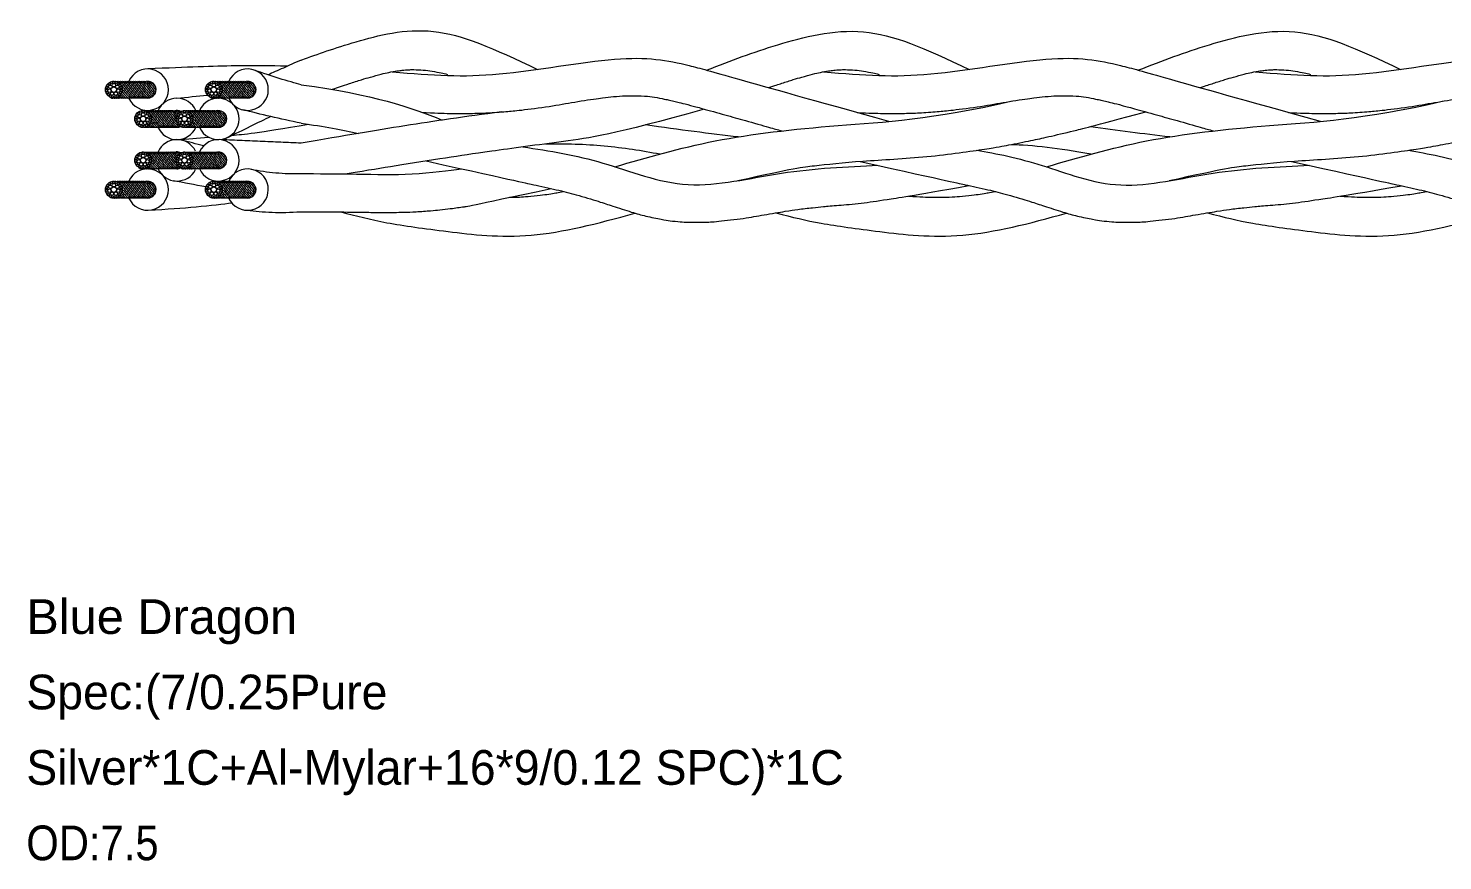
# Model space of a CAD drawing. Header units: feet. Extents: x 353 to 697, y -24 to 522.
# Drawn here: x 434.1 to 602.8, y 302.9 to 402.3 of the extents above; entities that cross this region are included whole.
import ezdxf

# ---------------------------------------------------------------- set-up
doc = ezdxf.new("R2010")
doc.units = ezdxf.units.FT
doc.header["$LTSCALE"] = 1.7
doc.layers.add('63', color=7, linetype='Continuous', lineweight=13)

msp = doc.modelspace()

# ---------------------------------------------------------------- linework, layer by layer
at = {"layer": '63'}
for centre, radius in [((444.261, 394.932), 1.001), ((443.393, 394.86), 0.13), ((443.417, 395.145), 0.13), ((443.532, 395.408), 0.13), ((443.742, 394.813), 0.208), ((443.727, 395.619), 0.13), ((443.845, 395.264), 0.208), ((443.979, 395.755), 0.13), ((444.261, 394.932), 0.325), ((444.261, 395.465), 0.208), ((444.261, 395.803), 0.13), ((444.544, 395.755), 0.13), ((444.678, 395.264), 0.208), ((444.781, 394.813), 0.208), ((444.796, 395.619), 0.13), ((444.991, 395.408), 0.13), ((445.106, 395.145), 0.13), ((445.13, 394.86), 0.13), ((456.188, 394.932), 1.001), ((455.32, 394.86), 0.13), ((455.343, 395.145), 0.13), ((455.459, 395.408), 0.13), ((455.668, 394.813), 0.208), ((455.653, 395.619), 0.13), ((455.771, 395.264), 0.208), ((455.905, 395.755), 0.13), ((456.188, 394.932), 0.325), ((456.188, 395.465), 0.208), ((456.188, 395.803), 0.13), ((456.471, 395.755), 0.13), ((456.605, 395.264), 0.208), ((456.707, 394.813), 0.208), ((456.723, 395.619), 0.13), ((456.917, 395.408), 0.13), ((457.032, 395.145), 0.13), ((457.056, 394.86), 0.13), ((443.464, 394.582), 0.13), ((443.621, 394.342), 0.13), ((443.847, 394.166), 0.13), ((444.03, 394.451), 0.208), ((444.118, 394.073), 0.13), ((444.405, 394.073), 0.13), ((444.493, 394.451), 0.208), ((444.676, 394.166), 0.13), ((444.902, 394.342), 0.13), ((445.059, 394.582), 0.13), ((455.39, 394.582), 0.13), ((455.547, 394.342), 0.13), ((455.773, 394.166), 0.13), ((455.957, 394.451), 0.208), ((456.044, 394.073), 0.13), ((456.331, 394.073), 0.13), ((456.419, 394.451), 0.208), ((456.602, 394.166), 0.13), ((456.829, 394.342), 0.13), ((456.985, 394.582), 0.13), ((447.755, 391.439), 1.001), ((446.91, 391.652), 0.13), ((447.025, 391.915), 0.13), ((447.22, 392.126), 0.13), ((447.338, 391.771), 0.208), ((447.472, 392.262), 0.13), ((447.755, 391.439), 0.325), ((447.755, 391.972), 0.208), ((447.755, 392.31), 0.13), ((448.037, 392.262), 0.13), ((448.171, 391.771), 0.208), ((448.29, 392.126), 0.13), ((448.484, 391.915), 0.13), ((448.599, 391.652), 0.13), ((452.695, 391.439), 1.001), ((451.85, 391.652), 0.13), ((451.966, 391.915), 0.13), ((452.16, 392.126), 0.13), ((452.278, 391.771), 0.208), ((452.412, 392.262), 0.13), ((452.695, 391.439), 0.325), ((452.695, 391.972), 0.208), ((452.695, 392.31), 0.13), ((452.978, 392.262), 0.13), ((453.111, 391.771), 0.208), ((453.23, 392.126), 0.13), ((453.424, 391.915), 0.13), ((453.539, 391.652), 0.13), ((446.887, 391.367), 0.13), ((446.957, 391.089), 0.13), ((447.114, 390.849), 0.13), ((447.235, 391.32), 0.208), ((447.34, 390.672), 0.13), ((447.523, 390.958), 0.208), ((447.611, 390.579), 0.13), ((447.898, 390.579), 0.13), ((447.986, 390.958), 0.208), ((448.169, 390.672), 0.13), ((448.274, 391.32), 0.208), ((448.395, 390.849), 0.13), ((448.552, 391.089), 0.13), ((448.623, 391.367), 0.13), ((451.827, 391.367), 0.13), ((451.897, 391.089), 0.13), ((452.054, 390.849), 0.13), ((452.175, 391.32), 0.208), ((452.28, 390.672), 0.13), ((452.463, 390.958), 0.208), ((452.551, 390.579), 0.13), ((452.838, 390.579), 0.13), ((452.926, 390.958), 0.208), ((453.109, 390.672), 0.13), ((453.214, 391.32), 0.208), ((453.336, 390.849), 0.13), ((453.492, 391.089), 0.13), ((453.563, 391.367), 0.13), ((447.755, 386.498), 1.001), ((446.887, 386.427), 0.13), ((446.91, 386.712), 0.13), ((447.025, 386.975), 0.13), ((447.235, 386.38), 0.208), ((447.22, 387.186), 0.13), ((447.338, 386.831), 0.208), ((447.472, 387.322), 0.13), ((447.755, 386.498), 0.325), ((447.755, 387.031), 0.208), ((447.755, 387.369), 0.13), ((448.037, 387.322), 0.13), ((448.171, 386.831), 0.208), ((448.274, 386.38), 0.208), ((448.29, 387.186), 0.13), ((448.484, 386.975), 0.13), ((448.599, 386.712), 0.13), ((448.623, 386.427), 0.13), ((452.695, 386.498), 1.001), ((451.827, 386.427), 0.13), ((451.85, 386.712), 0.13), ((451.966, 386.975), 0.13), ((452.175, 386.38), 0.208), ((452.16, 387.186), 0.13), ((452.278, 386.831), 0.208), ((452.412, 387.322), 0.13), ((452.695, 386.498), 0.325), ((452.695, 387.031), 0.208), ((452.695, 387.369), 0.13), ((452.978, 387.322), 0.13), ((453.111, 386.831), 0.208), ((453.214, 386.38), 0.208), ((453.23, 387.186), 0.13), ((453.424, 386.975), 0.13), ((453.539, 386.712), 0.13), ((453.563, 386.427), 0.13), ((446.957, 386.149), 0.13), ((447.114, 385.909), 0.13), ((447.34, 385.732), 0.13), ((447.523, 386.018), 0.208), ((447.611, 385.639), 0.13), ((447.898, 385.639), 0.13), ((447.986, 386.018), 0.208), ((448.169, 385.732), 0.13), ((448.395, 385.909), 0.13), ((448.552, 386.149), 0.13), ((451.897, 386.149), 0.13), ((452.054, 385.909), 0.13), ((452.28, 385.732), 0.13), ((452.463, 386.018), 0.208), ((452.551, 385.639), 0.13), ((452.838, 385.639), 0.13), ((452.926, 386.018), 0.208), ((453.109, 385.732), 0.13), ((453.336, 385.909), 0.13), ((453.492, 386.149), 0.13), ((444.261, 383.005), 1.001), ((443.417, 383.219), 0.13), ((443.532, 383.482), 0.13), ((443.742, 382.887), 0.208), ((443.727, 383.693), 0.13), ((443.845, 383.338), 0.208), ((443.979, 383.829), 0.13), ((444.261, 383.005), 0.325), ((444.261, 383.538), 0.208), ((444.261, 383.876), 0.13), ((444.544, 383.829), 0.13), ((444.678, 383.338), 0.208), ((444.781, 382.887), 0.208), ((444.796, 383.693), 0.13), ((444.991, 383.482), 0.13), ((445.106, 383.219), 0.13), ((456.188, 383.005), 1.001), ((455.343, 383.219), 0.13), ((455.459, 383.482), 0.13), ((455.668, 382.887), 0.208), ((455.653, 383.693), 0.13), ((455.771, 383.338), 0.208), ((455.905, 383.829), 0.13), ((456.188, 383.005), 0.325), ((456.188, 383.538), 0.208), ((456.188, 383.876), 0.13), ((456.471, 383.829), 0.13), ((456.605, 383.338), 0.208), ((456.707, 382.887), 0.208), ((456.723, 383.693), 0.13), ((456.917, 383.482), 0.13), ((457.032, 383.219), 0.13), ((443.393, 382.933), 0.13), ((443.464, 382.655), 0.13), ((443.621, 382.415), 0.13), ((443.847, 382.239), 0.13), ((444.03, 382.525), 0.208), ((444.118, 382.146), 0.13), ((444.405, 382.146), 0.13), ((444.493, 382.525), 0.208), ((444.676, 382.239), 0.13), ((444.902, 382.415), 0.13), ((445.059, 382.655), 0.13), ((445.13, 382.933), 0.13), ((455.32, 382.933), 0.13), ((455.39, 382.655), 0.13), ((455.547, 382.415), 0.13), ((455.773, 382.239), 0.13), ((455.957, 382.525), 0.208), ((456.044, 382.146), 0.13), ((456.331, 382.146), 0.13), ((456.419, 382.525), 0.208), ((456.602, 382.239), 0.13), ((456.829, 382.415), 0.13), ((456.985, 382.655), 0.13), ((457.056, 382.933), 0.13)]:
    msp.add_circle(centre, radius, dxfattribs=at)
for centre, radius, start, end in [((448.298, 394.932), 2.47, 203.25631, 156.09655), ((460.224, 394.932), 2.47, 203.36548, 156.09655), ((448.298, 394.932), 1.001, 268.72032, 95.49533), ((460.224, 394.932), 1.001, 268.72032, 95.49533), ((451.791, 391.439), 2.47, 23.71607, 156.09655), ((456.731, 391.439), 2.47, 203.36548, 156.09655), ((451.791, 391.439), 1.001, 63.1588, 95.49533), ((456.731, 391.439), 1.001, 268.72032, 95.49533), ((451.791, 391.439), 2.47, 203.25631, 336.09524), ((451.791, 391.439), 1.001, 268.72032, 296.8412), ((451.791, 386.498), 2.47, 26.14096, 156.09655), ((456.731, 386.498), 2.47, 203.25631, 156.09655), ((451.791, 386.498), 1.001, 63.1588, 95.49533), ((456.731, 386.498), 1.001, 268.72032, 95.49533), ((448.298, 383.005), 2.47, 203.25631, 156.09655), ((451.791, 386.498), 2.47, 203.25631, 333.85904), ((451.791, 386.498), 1.001, 268.72032, 296.8412), ((460.224, 383.005), 2.47, 203.25631, 156.09655), ((448.298, 383.005), 1.001, 268.72032, 95.49533), ((460.224, 383.005), 1.001, 268.72032, 95.49533)]:
    msp.add_arc(centre, radius, start, end, dxfattribs=at)
for points, degree in [([(466.612, 398.453), (468.648, 399.212), (472.554, 400.559), (482.183, 403.1), (489.438, 399.909), (494.829, 397.336)], 3), ([(514.971, 397.25), (518.022, 398.46), (522.936, 400.269), (533.667, 403.1), (540.921, 399.909), (546.313, 397.336)], 3), ([(566.455, 397.25), (569.506, 398.46), (574.42, 400.269), (585.15, 403.1), (592.405, 399.909), (597.796, 397.336)], 3), ([(466.612, 398.453), (465.801, 398.093), (464.485, 397.509), (463.168, 396.928), (462.662, 396.705)], 3), ([(477.455, 397.065), (482.414, 396.64), (489.262, 396.159), (505.497, 399.304), (512.729, 398.028), (518.238, 396.316), (536.693, 391.166)], 3), ([(528.939, 397.065), (533.898, 396.64), (540.745, 396.159), (556.981, 399.304), (564.213, 398.028), (569.722, 396.316), (588.177, 391.166)], 3), ([(580.423, 397.065), (585.381, 396.64), (592.229, 396.159), (608.464, 399.304), (615.697, 398.028), (621.205, 396.316), (639.661, 391.166)], 3), ([(464.979, 397.728), (464.334, 397.745), (458.777, 397.855), (453.215, 397.614), (448.298, 397.402)], 3), ([(466.612, 395.516), (465.92, 395.702), (463.995, 396.249), (462.095, 396.876), (460.884, 397.312)], 3), ([(470.3, 394.957), (470.322, 394.965), (470.344, 394.973), (471.298, 395.307), (472.232, 395.618), (473.963, 396.164), (474.766, 396.406), (476.283, 396.817), (477.006, 396.987), (478.161, 397.191), (478.61, 397.25), (479.479, 397.316), (479.918, 397.326), (481.257, 397.286), (482.18, 397.169), (483.453, 396.902), (483.768, 396.828), (484.087, 396.745)], 3), ([(522.407, 395.174), (523.153, 395.43), (523.902, 395.677), (525.447, 396.164), (526.25, 396.406), (527.766, 396.817), (528.49, 396.987), (529.644, 397.191), (530.094, 397.25), (530.963, 397.316), (531.402, 397.326), (532.74, 397.286), (533.663, 397.169), (534.937, 396.902), (535.252, 396.828), (535.57, 396.745)], 3), ([(573.89, 395.174), (574.637, 395.43), (575.385, 395.677), (576.931, 396.164), (577.734, 396.406), (579.25, 396.817), (579.973, 396.987), (581.128, 397.191), (581.577, 397.25), (582.447, 397.316), (582.885, 397.326), (584.224, 397.286), (585.147, 397.169), (586.421, 396.902), (586.735, 396.828), (587.054, 396.745)], 3), ([(444.105, 395.914), (444.145, 395.925), (444.195, 395.933), (444.243, 395.933), (444.253, 395.933)], 3), ([(444.365, 395.914), (444.405, 395.925), (444.783, 395.988), (445.346, 395.204), (445.883, 394.555), (446.474, 393.886), (446.764, 393.935), (446.815, 393.954)], 3), ([(444.625, 395.914), (444.665, 395.925), (445.043, 395.988), (445.606, 395.204), (446.143, 394.555), (446.734, 393.886), (447.024, 393.935), (447.075, 393.954)], 3), ([(444.885, 395.914), (444.925, 395.925), (445.303, 395.988), (445.866, 395.204), (446.403, 394.555), (446.994, 393.886), (447.284, 393.935), (447.335, 393.954)], 3), ([(445.145, 395.914), (445.185, 395.925), (445.563, 395.988), (446.126, 395.204), (446.663, 394.555), (447.254, 393.886), (447.544, 393.935), (447.595, 393.954)], 3), ([(445.26, 395.001), (445.401, 394.824), (445.713, 394.453), (446.214, 393.886), (446.504, 393.935), (446.555, 393.954)], 3), ([(445.405, 395.914), (445.445, 395.925), (445.823, 395.988), (446.386, 395.204), (446.923, 394.555), (447.514, 393.886), (447.804, 393.935), (447.855, 393.954)], 3), ([(445.665, 395.914), (445.705, 395.925), (446.083, 395.988), (446.646, 395.204), (447.183, 394.555), (447.774, 393.886), (448.064, 393.935), (448.115, 393.954)], 3), ([(445.925, 395.914), (445.965, 395.925), (446.343, 395.988), (446.906, 395.204), (447.443, 394.555), (448.034, 393.886), (448.324, 393.935), (448.375, 393.954)], 3), ([(446.185, 395.914), (446.225, 395.925), (446.603, 395.988), (447.166, 395.204), (447.69, 394.57), (448.202, 393.991), (448.425, 393.939)], 3), ([(446.445, 395.914), (446.485, 395.925), (446.863, 395.988), (447.426, 395.204), (447.929, 394.596), (448.396, 394.065), (448.588, 393.974)], 3), ([(446.705, 395.914), (446.745, 395.925), (447.123, 395.988), (447.686, 395.204), (448.166, 394.624), (448.588, 394.143), (448.743, 394.035)], 3), ([(446.965, 395.914), (447.005, 395.925), (447.383, 395.988), (447.946, 395.204), (448.401, 394.654), (448.774, 394.227), (448.89, 394.125)], 3), ([(447.225, 395.914), (447.265, 395.925), (447.643, 395.988), (448.206, 395.204), (448.632, 394.689), (448.955, 394.318), (449.026, 394.245)], 3), ([(447.485, 395.914), (447.525, 395.925), (447.903, 395.988), (448.466, 395.204), (448.859, 394.729), (449.123, 394.423), (449.145, 394.399)], 3), ([(447.745, 395.914), (447.785, 395.925), (448.163, 395.988), (448.688, 395.257), (449.048, 394.815), (449.239, 394.591)], 3), ([(448.005, 395.914), (448.045, 395.925), (448.423, 395.988), (448.865, 395.372), (449.184, 394.97), (449.294, 394.836)], 3), ([(448.265, 395.914), (448.296, 395.922), (448.326, 395.928), (448.357, 395.931)], 3), ([(448.596, 395.887), (448.834, 395.779), (449.055, 395.474), (449.247, 395.222), (449.26, 395.205)], 3), ([(456.032, 395.914), (456.071, 395.925), (456.121, 395.933), (456.169, 395.933), (456.179, 395.933)], 3), ([(456.292, 395.914), (456.331, 395.925), (456.709, 395.988), (457.272, 395.204), (457.809, 394.555), (458.4, 393.886), (458.691, 393.935), (458.741, 393.954)], 3), ([(456.552, 395.914), (456.591, 395.925), (456.969, 395.988), (457.532, 395.204), (458.069, 394.555), (458.66, 393.886), (458.951, 393.935), (459.001, 393.954)], 3), ([(456.812, 395.914), (456.851, 395.925), (457.229, 395.988), (457.792, 395.204), (458.329, 394.555), (458.92, 393.886), (459.211, 393.935), (459.261, 393.954)], 3), ([(457.072, 395.914), (457.111, 395.925), (457.489, 395.988), (458.052, 395.204), (458.589, 394.555), (459.18, 393.886), (459.471, 393.935), (459.521, 393.954)], 3), ([(457.186, 395.001), (457.327, 394.824), (457.64, 394.453), (458.14, 393.886), (458.431, 393.935), (458.481, 393.954)], 3), ([(457.332, 395.914), (457.371, 395.925), (457.749, 395.988), (458.312, 395.204), (458.849, 394.555), (459.44, 393.886), (459.731, 393.935), (459.781, 393.954)], 3), ([(457.592, 395.914), (457.631, 395.925), (458.009, 395.988), (458.572, 395.204), (459.109, 394.555), (459.7, 393.886), (459.991, 393.935), (460.041, 393.954)], 3), ([(457.852, 395.914), (457.891, 395.925), (458.269, 395.988), (458.832, 395.204), (459.369, 394.555), (459.96, 393.886), (460.251, 393.935), (460.301, 393.954)], 3), ([(458.112, 395.914), (458.151, 395.925), (458.529, 395.988), (459.092, 395.204), (459.616, 394.57), (460.128, 393.991), (460.352, 393.939)], 3), ([(458.372, 395.914), (458.411, 395.925), (458.789, 395.988), (459.352, 395.204), (459.855, 394.596), (460.323, 394.065), (460.514, 393.974)], 3), ([(458.632, 395.914), (458.671, 395.925), (459.049, 395.988), (459.612, 395.204), (460.092, 394.624), (460.514, 394.143), (460.67, 394.035)], 3), ([(458.892, 395.914), (458.931, 395.925), (459.309, 395.988), (459.872, 395.204), (460.327, 394.654), (460.701, 394.227), (460.816, 394.125)], 3), ([(459.152, 395.914), (459.191, 395.925), (459.569, 395.988), (460.132, 395.204), (460.559, 394.689), (460.881, 394.318), (460.952, 394.245)], 3), ([(459.412, 395.914), (459.451, 395.925), (459.829, 395.988), (460.392, 395.204), (460.785, 394.729), (461.05, 394.423), (461.071, 394.399)], 3), ([(459.672, 395.914), (459.711, 395.925), (460.089, 395.988), (460.614, 395.257), (460.974, 394.815), (461.165, 394.591)], 3), ([(459.932, 395.914), (459.971, 395.925), (460.349, 395.988), (460.792, 395.372), (461.11, 394.97), (461.22, 394.836)], 3), ([(460.192, 395.914), (460.222, 395.922), (460.253, 395.928), (460.283, 395.931)], 3), ([(460.522, 395.887), (460.76, 395.779), (460.981, 395.474), (461.174, 395.222), (461.187, 395.205)], 3), ([(466.612, 395.516), (475.371, 394.337), (479.574, 392.824), (483.446, 391.307)], 3), ([(443.768, 394.061), (443.865, 393.987), (444.017, 393.91), (444.164, 393.935), (444.215, 393.954)], 3), ([(444.307, 393.932), (444.312, 393.931), (444.368, 393.926), (444.424, 393.935), (444.475, 393.954)], 3), ([(444.475, 393.954), (444.511, 393.941), (444.598, 393.921), (444.684, 393.935), (444.735, 393.954)], 3), ([(444.634, 394.003), (444.703, 393.961), (444.825, 393.915), (444.944, 393.935), (444.995, 393.954)], 3), ([(444.785, 394.079), (444.89, 393.995), (445.049, 393.909), (445.204, 393.935), (445.255, 393.954)], 3), ([(444.927, 394.184), (445.068, 394.047), (445.269, 393.902), (445.464, 393.935), (445.515, 393.954)], 3), ([(445.054, 394.321), (445.232, 394.125), (445.483, 393.895), (445.724, 393.935), (445.775, 393.954)], 3), ([(445.162, 394.494), (445.168, 394.487), (445.382, 394.239), (445.694, 393.886), (445.984, 393.935), (446.035, 393.954)], 3), ([(445.238, 394.711), (445.302, 394.634), (445.563, 394.329), (445.954, 393.886), (446.244, 393.935), (446.295, 393.954)], 3), ([(451.791, 393.909), (453.005, 394.035), (454.218, 394.161), (455.432, 394.275)], 3), ([(455.694, 394.061), (455.792, 393.987), (455.943, 393.91), (456.091, 393.935), (456.141, 393.954)], 3), ([(456.346, 393.943), (456.244, 393.899), (456.142, 393.854), (456.04, 393.81)], 3), ([(456.233, 393.932), (456.238, 393.931), (456.295, 393.926), (456.351, 393.935), (456.401, 393.954)], 3), ([(456.402, 393.954), (456.437, 393.941), (456.525, 393.921), (456.611, 393.935), (456.661, 393.954)], 3), ([(456.56, 394.003), (456.63, 393.961), (456.751, 393.915), (456.871, 393.935), (456.921, 393.954)], 3), ([(456.711, 394.079), (456.816, 393.995), (456.975, 393.909), (457.131, 393.935), (457.181, 393.954)], 3), ([(456.853, 394.184), (456.994, 394.047), (457.195, 393.902), (457.391, 393.935), (457.441, 393.954)], 3), ([(456.981, 394.321), (457.159, 394.125), (457.409, 393.895), (457.651, 393.935), (457.701, 393.954)], 3), ([(457.088, 394.494), (457.095, 394.487), (457.308, 394.239), (457.62, 393.886), (457.911, 393.935), (457.961, 393.954)], 3), ([(457.164, 394.711), (457.229, 394.634), (457.489, 394.329), (457.88, 393.886), (458.171, 393.935), (458.221, 393.954)], 3), ([(480.971, 392.242), (482.595, 392.143), (484.292, 392.079), (487.359, 392.099), (488.674, 392.145), (491.247, 392.321), (492.489, 392.441), (496.381, 392.934), (499.166, 393.462), (502.48, 393.959), (503.421, 394.068), (505.092, 394.197), (505.812, 394.218), (507.749, 394.191), (508.702, 394.06), (510.087, 393.785), (510.488, 393.696), (511.323, 393.501), (511.739, 393.4), (513.115, 393.05), (514.21, 392.753), (517.365, 391.875), (519.42, 391.295), (522.799, 390.344), (523.375, 390.181), (523.983, 390.01)], 3), ([(504.047, 385.737), (507.892, 386.822), (515.436, 389.103), (530.189, 390.767), (541.969, 391.382), (551.284, 393.544)], 3), ([(532.946, 392.213), (534.42, 392.131), (535.957, 392.081), (538.843, 392.099), (540.158, 392.145), (542.731, 392.321), (543.973, 392.441), (547.865, 392.934), (550.649, 393.462), (553.964, 393.959), (554.905, 394.068), (556.576, 394.197), (557.296, 394.218), (559.233, 394.191), (560.185, 394.06), (561.571, 393.785), (561.972, 393.696), (562.807, 393.501), (563.222, 393.4), (564.598, 393.05), (565.694, 392.753), (568.848, 391.875), (570.904, 391.295), (574.283, 390.344), (574.859, 390.181), (575.466, 390.01)], 3), ([(555.53, 385.737), (559.376, 386.822), (566.92, 389.103), (581.673, 390.767), (593.453, 391.382), (602.768, 393.544)], 3), ([(584.429, 392.213), (585.904, 392.131), (587.44, 392.081), (590.326, 392.099), (591.641, 392.145), (594.214, 392.321), (595.457, 392.441), (599.348, 392.934), (602.133, 393.462), (605.447, 393.959), (606.388, 394.068), (608.059, 394.197), (608.779, 394.218), (610.717, 394.191), (611.669, 394.06), (613.054, 393.785), (613.455, 393.696), (614.29, 393.501), (614.706, 393.4), (616.082, 393.05), (617.177, 392.753), (620.332, 391.875), (622.387, 391.295), (625.767, 390.344), (626.343, 390.181), (626.95, 390.01)], 3), ([(447.598, 392.421), (447.638, 392.432), (447.688, 392.44), (447.736, 392.44), (447.746, 392.439)], 3), ([(447.858, 392.421), (447.898, 392.432), (448.276, 392.495), (448.839, 391.711), (449.376, 391.062), (449.967, 390.393), (450.258, 390.442), (450.308, 390.461)], 3), ([(448.118, 392.421), (448.158, 392.432), (448.536, 392.495), (449.099, 391.711), (449.636, 391.062), (450.227, 390.393), (450.518, 390.442), (450.568, 390.461)], 3), ([(448.378, 392.421), (448.418, 392.432), (448.796, 392.495), (449.359, 391.711), (449.896, 391.062), (450.487, 390.393), (450.778, 390.442), (450.828, 390.461)], 3), ([(448.638, 392.421), (448.678, 392.432), (449.056, 392.495), (449.619, 391.711), (450.156, 391.062), (450.747, 390.393), (451.038, 390.442), (451.088, 390.461)], 3), ([(448.898, 392.421), (448.938, 392.432), (449.316, 392.495), (449.879, 391.711), (450.416, 391.062), (451.007, 390.393), (451.298, 390.442), (451.348, 390.461)], 3), ([(449.158, 392.421), (449.198, 392.432), (449.576, 392.495), (450.139, 391.711), (450.676, 391.062), (451.267, 390.393), (451.558, 390.442), (451.608, 390.461)], 3), ([(449.418, 392.421), (449.458, 392.432), (449.836, 392.495), (450.399, 391.711), (450.936, 391.062), (451.527, 390.393), (451.818, 390.442), (451.868, 390.461)], 3), ([(449.678, 392.421), (449.718, 392.432), (450.096, 392.495), (450.659, 391.711), (451.183, 391.077), (451.695, 390.498), (451.918, 390.446)], 3), ([(449.938, 392.421), (449.978, 392.432), (450.356, 392.495), (450.919, 391.711), (451.422, 391.103), (451.889, 390.572), (452.081, 390.481)], 3), ([(450.198, 392.421), (450.238, 392.432), (450.616, 392.495), (451.179, 391.711), (451.563, 391.246), (451.814, 390.956), (451.824, 390.945)], 3), ([(450.458, 392.421), (450.498, 392.432), (450.876, 392.495), (451.296, 391.909), (451.602, 391.52), (451.694, 391.407)], 3), ([(450.718, 392.421), (450.758, 392.432), (451.136, 392.495), (451.462, 392.04), (451.709, 391.718), (451.727, 391.695)], 3), ([(450.978, 392.421), (451.018, 392.432), (451.34, 392.486), (451.61, 392.184), (451.816, 391.918)], 3), ([(451.238, 392.421), (451.278, 392.432), (451.538, 392.475), (451.764, 392.287), (451.935, 392.091)], 3), ([(451.498, 392.421), (451.538, 392.432), (451.746, 392.467), (451.933, 392.353), (452.071, 392.222)], 3), ([(451.758, 392.421), (451.789, 392.429), (451.82, 392.435), (451.85, 392.438)], 3), ([(452.089, 392.394), (452.132, 392.374), (452.175, 392.348), (452.217, 392.318)], 3), ([(452.539, 392.421), (452.578, 392.432), (452.628, 392.44), (452.676, 392.44), (452.686, 392.439)], 3), ([(452.799, 392.421), (452.838, 392.432), (453.216, 392.495), (453.779, 391.711), (454.316, 391.062), (454.907, 390.393), (455.198, 390.442), (455.248, 390.461)], 3), ([(453.059, 392.421), (453.098, 392.432), (453.476, 392.495), (454.039, 391.711), (454.576, 391.062), (455.167, 390.393), (455.458, 390.442), (455.508, 390.461)], 3), ([(453.319, 392.421), (453.358, 392.432), (453.736, 392.495), (454.299, 391.711), (454.836, 391.062), (455.427, 390.393), (455.718, 390.442), (455.768, 390.461)], 3), ([(453.579, 392.421), (453.618, 392.432), (453.996, 392.495), (454.559, 391.711), (455.096, 391.062), (455.687, 390.393), (455.978, 390.442), (456.028, 390.461)], 3), ([(453.839, 392.421), (453.878, 392.432), (454.256, 392.495), (454.819, 391.711), (455.356, 391.062), (455.947, 390.393), (456.238, 390.442), (456.288, 390.461)], 3), ([(454.099, 392.421), (454.138, 392.432), (454.516, 392.495), (455.079, 391.711), (455.616, 391.062), (456.207, 390.393), (456.498, 390.442), (456.548, 390.461)], 3), ([(454.359, 392.421), (454.398, 392.432), (454.776, 392.495), (455.339, 391.711), (455.876, 391.062), (456.467, 390.393), (456.758, 390.442), (456.808, 390.461)], 3), ([(454.619, 392.421), (454.658, 392.432), (455.036, 392.495), (455.599, 391.711), (456.123, 391.077), (456.635, 390.498), (456.859, 390.446)], 3), ([(454.879, 392.421), (454.918, 392.432), (455.296, 392.495), (455.859, 391.711), (456.362, 391.103), (456.83, 390.572), (457.021, 390.481)], 3), ([(455.139, 392.421), (455.178, 392.432), (455.556, 392.495), (456.119, 391.711), (456.599, 391.131), (457.021, 390.65), (457.176, 390.542)], 3), ([(455.399, 392.421), (455.438, 392.432), (455.816, 392.495), (456.379, 391.711), (456.834, 391.161), (457.208, 390.734), (457.323, 390.632)], 3), ([(455.659, 392.421), (455.698, 392.432), (456.076, 392.495), (456.639, 391.711), (457.065, 391.195), (457.388, 390.825), (457.459, 390.751)], 3), ([(455.919, 392.421), (455.958, 392.432), (456.336, 392.495), (456.899, 391.711), (457.292, 391.236), (457.557, 390.93), (457.578, 390.906)], 3), ([(456.179, 392.421), (456.218, 392.432), (456.596, 392.495), (457.121, 391.764), (457.481, 391.322), (457.672, 391.098)], 3), ([(456.439, 392.421), (456.478, 392.432), (456.856, 392.495), (457.298, 391.879), (457.617, 391.477), (457.727, 391.343)], 3), ([(456.699, 392.421), (456.729, 392.429), (456.76, 392.435), (456.79, 392.438)], 3), ([(457.029, 392.394), (457.267, 392.285), (457.488, 391.981), (457.68, 391.729), (457.694, 391.712)], 3), ([(457.671, 389.154), (458.796, 389.7), (460.557, 390.553), (462.313, 391.421), (462.949, 391.731)], 3), ([(466.612, 390.93), (465.32, 391.197), (462.991, 391.707), (460.674, 392.27), (459.641, 392.531)], 3), ([(490.511, 392.273), (486.1, 391.704), (478.973, 390.653), (471.868, 389.453), (466.612, 388.551)], 3), ([(514.709, 392.613), (503.751, 389.507), (498.141, 388.795), (488.412, 387.457), (484.29, 386.856), (477.48, 385.777), (474.79, 385.332), (472.096, 384.877)], 3), ([(518.695, 384.076), (525.568, 385.62), (527.257, 385.782), (533.315, 386.463), (541.283, 386.806), (549.198, 387.994), (550.8, 388.276), (553.951, 388.905), (555.508, 389.25), (558.886, 390.042), (560.701, 390.495), (567.393, 392.281)], 3), ([(570.179, 384.076), (577.052, 385.62), (578.74, 385.782), (584.799, 386.463), (592.767, 386.806), (600.682, 387.994), (602.284, 388.276), (605.434, 388.905), (606.992, 389.25), (610.37, 390.042), (612.185, 390.495), (618.876, 392.281)], 3), ([(447.261, 390.568), (447.358, 390.494), (447.51, 390.417), (447.658, 390.442), (447.708, 390.461)], 3), ([(447.8, 390.439), (447.805, 390.438), (447.861, 390.433), (447.918, 390.442), (447.968, 390.461)], 3), ([(447.968, 390.461), (448.004, 390.448), (448.091, 390.428), (448.178, 390.442), (448.228, 390.461)], 3), ([(448.127, 390.509), (448.196, 390.468), (448.318, 390.422), (448.438, 390.442), (448.488, 390.461)], 3), ([(448.278, 390.585), (448.383, 390.502), (448.542, 390.416), (448.698, 390.442), (448.748, 390.461)], 3), ([(448.42, 390.69), (448.561, 390.554), (448.762, 390.409), (448.958, 390.442), (449.008, 390.461)], 3), ([(448.548, 390.828), (448.725, 390.632), (448.976, 390.401), (449.218, 390.442), (449.268, 390.461)], 3), ([(448.655, 391.001), (448.662, 390.994), (448.875, 390.746), (449.187, 390.393), (449.478, 390.442), (449.528, 390.461)], 3), ([(448.731, 391.218), (448.795, 391.141), (449.056, 390.835), (449.447, 390.393), (449.738, 390.442), (449.788, 390.461)], 3), ([(448.753, 391.508), (448.894, 391.331), (449.206, 390.96), (449.707, 390.393), (449.998, 390.442), (450.048, 390.461)], 3), ([(452.201, 390.568), (452.213, 390.559), (452.225, 390.55), (452.236, 390.542)], 3), ([(452.201, 390.568), (452.299, 390.494), (452.45, 390.417), (452.598, 390.442), (452.648, 390.461)], 3), ([(452.74, 390.439), (452.745, 390.438), (452.802, 390.433), (452.858, 390.442), (452.908, 390.461)], 3), ([(452.909, 390.461), (452.944, 390.448), (453.032, 390.428), (453.118, 390.442), (453.168, 390.461)], 3), ([(453.067, 390.509), (453.136, 390.468), (453.258, 390.422), (453.378, 390.442), (453.428, 390.461)], 3), ([(453.218, 390.585), (453.323, 390.502), (453.482, 390.416), (453.638, 390.442), (453.688, 390.461)], 3), ([(453.36, 390.69), (453.501, 390.554), (453.702, 390.409), (453.898, 390.442), (453.948, 390.461)], 3), ([(453.488, 390.828), (453.665, 390.632), (453.916, 390.401), (454.158, 390.442), (454.208, 390.461)], 3), ([(453.595, 391.001), (453.602, 390.994), (453.815, 390.746), (454.127, 390.393), (454.418, 390.442), (454.468, 390.461)], 3), ([(453.671, 391.218), (453.735, 391.141), (453.996, 390.835), (454.387, 390.393), (454.678, 390.442), (454.728, 390.461)], 3), ([(453.693, 391.508), (453.834, 391.331), (454.146, 390.96), (454.647, 390.393), (454.938, 390.442), (454.988, 390.461)], 3), ([(458.369, 389.493), (459.784, 389.606), (461.2, 389.718), (467.475, 390.806)], 3), ([(466.612, 390.93), (469.347, 390.548), (471.57, 390.136), (473.442, 389.709)], 3), ([(466.612, 390.93), (469.347, 390.548), (471.57, 390.136), (473.442, 389.709)], 3), ([(507.711, 390.766), (509.808, 390.462), (513.49, 389.959), (517.179, 389.51), (518.766, 389.326)], 3), ([(560.8, 390.541), (562.363, 390.322), (565.509, 389.889), (568.663, 389.515), (570.25, 389.326)], 3), ([(451.791, 388.968), (453.044, 389.068), (454.298, 389.168), (455.552, 389.268)], 3), ([(454.972, 388.233), (454.086, 388.458), (453.201, 388.685), (452.316, 388.912)], 3), ([(466.612, 388.551), (456.836, 388.966)], 1), ([(495.749, 388.471), (498.203, 388.521), (502.774, 388.349), (507.299, 387.677), (509.398, 387.256)], 3), ([(551.381, 388.397), (552.441, 388.358), (555.627, 388.173), (558.778, 387.623), (560.882, 387.256)], 3), ([(447.598, 387.481), (447.638, 387.491), (447.688, 387.5), (447.736, 387.5), (447.746, 387.499)], 3), ([(447.858, 387.481), (447.898, 387.491), (448.276, 387.555), (448.839, 386.771), (449.376, 386.122), (449.967, 385.453), (450.258, 385.502), (450.308, 385.521)], 3), ([(448.118, 387.481), (448.158, 387.491), (448.536, 387.555), (449.099, 386.771), (449.636, 386.122), (450.227, 385.453), (450.518, 385.502), (450.568, 385.521)], 3), ([(448.378, 387.481), (448.418, 387.491), (448.796, 387.555), (449.359, 386.771), (449.896, 386.122), (450.487, 385.453), (450.778, 385.502), (450.828, 385.521)], 3), ([(448.638, 387.481), (448.678, 387.491), (449.056, 387.555), (449.619, 386.771), (450.156, 386.122), (450.747, 385.453), (451.038, 385.502), (451.088, 385.521)], 3), ([(448.753, 386.568), (448.894, 386.391), (449.206, 386.02), (449.707, 385.453), (449.998, 385.502), (450.048, 385.521)], 3), ([(448.898, 387.481), (448.938, 387.491), (449.316, 387.555), (449.879, 386.771), (450.416, 386.122), (451.007, 385.453), (451.298, 385.502), (451.348, 385.521)], 3), ([(449.158, 387.481), (449.198, 387.491), (449.576, 387.555), (450.139, 386.771), (450.676, 386.122), (451.267, 385.453), (451.558, 385.502), (451.608, 385.521)], 3), ([(449.418, 387.481), (449.458, 387.491), (449.836, 387.555), (450.399, 386.771), (450.936, 386.122), (451.527, 385.453), (451.818, 385.502), (451.868, 385.521)], 3), ([(449.678, 387.481), (449.718, 387.491), (450.096, 387.555), (450.659, 386.771), (451.183, 386.137), (451.695, 385.557), (451.918, 385.506)], 3), ([(449.938, 387.481), (449.978, 387.491), (450.356, 387.555), (450.919, 386.771), (451.422, 386.163), (451.889, 385.632), (452.081, 385.54)], 3), ([(450.198, 387.481), (450.238, 387.491), (450.616, 387.555), (451.179, 386.771), (451.659, 386.191), (452.081, 385.71), (452.236, 385.602)], 3), ([(450.458, 387.481), (450.498, 387.491), (450.876, 387.555), (451.296, 386.969), (451.602, 386.58), (451.694, 386.467)], 3), ([(450.718, 387.481), (450.758, 387.491), (451.136, 387.555), (451.462, 387.1), (451.709, 386.778), (451.727, 386.755)], 3), ([(450.978, 387.481), (451.018, 387.491), (451.34, 387.546), (451.61, 387.244), (451.816, 386.978)], 3), ([(451.238, 387.481), (451.278, 387.491), (451.538, 387.535), (451.764, 387.347), (451.935, 387.151)], 3), ([(451.498, 387.481), (451.538, 387.491), (451.746, 387.527), (451.933, 387.413), (452.071, 387.282)], 3), ([(451.758, 387.481), (451.789, 387.489), (451.82, 387.495), (451.85, 387.498)], 3), ([(452.089, 387.454), (452.132, 387.434), (452.175, 387.408), (452.217, 387.378)], 3), ([(452.539, 387.481), (452.578, 387.491), (452.628, 387.5), (452.676, 387.5), (452.686, 387.499)], 3), ([(452.799, 387.481), (452.838, 387.491), (453.216, 387.555), (453.779, 386.771), (454.316, 386.122), (454.907, 385.453), (455.198, 385.502), (455.248, 385.521)], 3), ([(453.059, 387.481), (453.098, 387.491), (453.476, 387.555), (454.039, 386.771), (454.576, 386.122), (455.167, 385.453), (455.458, 385.502), (455.508, 385.521)], 3), ([(453.319, 387.481), (453.358, 387.491), (453.736, 387.555), (454.299, 386.771), (454.836, 386.122), (455.427, 385.453), (455.718, 385.502), (455.768, 385.521)], 3), ([(453.579, 387.481), (453.618, 387.491), (453.996, 387.555), (454.559, 386.771), (455.096, 386.122), (455.687, 385.453), (455.978, 385.502), (456.028, 385.521)], 3), ([(453.693, 386.568), (453.834, 386.391), (454.146, 386.02), (454.647, 385.453), (454.938, 385.502), (454.988, 385.521)], 3), ([(453.839, 387.481), (453.878, 387.491), (454.256, 387.555), (454.819, 386.771), (455.356, 386.122), (455.947, 385.453), (456.238, 385.502), (456.288, 385.521)], 3), ([(454.099, 387.481), (454.138, 387.491), (454.516, 387.555), (455.079, 386.771), (455.616, 386.122), (456.207, 385.453), (456.498, 385.502), (456.548, 385.521)], 3), ([(454.359, 387.481), (454.398, 387.491), (454.776, 387.555), (455.339, 386.771), (455.876, 386.122), (456.467, 385.453), (456.758, 385.502), (456.808, 385.521)], 3), ([(454.619, 387.481), (454.658, 387.491), (455.036, 387.555), (455.599, 386.771), (456.123, 386.137), (456.635, 385.557), (456.859, 385.506)], 3), ([(454.879, 387.481), (454.918, 387.491), (455.296, 387.555), (455.859, 386.771), (456.362, 386.163), (456.83, 385.632), (457.021, 385.54)], 3), ([(455.139, 387.481), (455.178, 387.491), (455.556, 387.555), (456.119, 386.771), (456.599, 386.191), (457.021, 385.71), (457.176, 385.602)], 3), ([(455.399, 387.481), (455.438, 387.491), (455.816, 387.555), (456.379, 386.771), (456.834, 386.221), (457.208, 385.793), (457.323, 385.692)], 3), ([(455.659, 387.481), (455.698, 387.491), (456.076, 387.555), (456.639, 386.771), (457.065, 386.255), (457.388, 385.885), (457.459, 385.811)], 3), ([(455.919, 387.481), (455.958, 387.491), (456.336, 387.555), (456.899, 386.771), (457.292, 386.296), (457.557, 385.99), (457.578, 385.966)], 3), ([(456.179, 387.481), (456.218, 387.491), (456.596, 387.555), (457.121, 386.824), (457.481, 386.382), (457.672, 386.158)], 3), ([(456.439, 387.481), (456.478, 387.491), (456.856, 387.555), (457.298, 386.939), (457.617, 386.536), (457.727, 386.402)], 3), ([(456.699, 387.481), (456.729, 387.489), (456.76, 387.495), (456.79, 387.498)], 3), ([(457.029, 387.454), (457.267, 387.345), (457.488, 387.041), (457.68, 386.789), (457.694, 386.772)], 3), ([(493.057, 388.096), (496.281, 387.656), (502.463, 386.6), (512.612, 382.444), (523.789, 385.343), (531.804, 385.761), (535.429, 385.905)], 3), ([(547.223, 387.698), (549.542, 387.323), (554.806, 386.248), (564.096, 382.444), (575.272, 385.343), (583.288, 385.761), (586.912, 385.905)], 3), ([(598.707, 387.698), (601.026, 387.323), (606.289, 386.248), (615.579, 382.444), (626.756, 385.343), (634.771, 385.761), (638.396, 385.905)], 3), ([(447.261, 385.627), (447.358, 385.554), (447.51, 385.477), (447.658, 385.502), (447.708, 385.521)], 3), ([(447.8, 385.498), (447.805, 385.498), (447.861, 385.493), (447.918, 385.502), (447.968, 385.521)], 3), ([(447.968, 385.521), (448.004, 385.508), (448.091, 385.488), (448.178, 385.502), (448.228, 385.521)], 3), ([(448.127, 385.569), (448.196, 385.528), (448.318, 385.482), (448.438, 385.502), (448.488, 385.521)], 3), ([(448.278, 385.645), (448.383, 385.562), (448.542, 385.476), (448.698, 385.502), (448.748, 385.521)], 3), ([(448.42, 385.75), (448.561, 385.614), (448.762, 385.469), (448.958, 385.502), (449.008, 385.521)], 3), ([(448.548, 385.888), (448.725, 385.692), (448.976, 385.461), (449.218, 385.502), (449.268, 385.521)], 3), ([(448.655, 386.061), (448.662, 386.054), (448.875, 385.806), (449.187, 385.453), (449.478, 385.502), (449.528, 385.521)], 3), ([(448.731, 386.278), (448.795, 386.201), (449.056, 385.895), (449.447, 385.453), (449.738, 385.502), (449.788, 385.521)], 3), ([(452.201, 385.627), (452.299, 385.554), (452.45, 385.477), (452.598, 385.502), (452.648, 385.521)], 3), ([(452.74, 385.498), (452.745, 385.498), (452.802, 385.493), (452.858, 385.502), (452.908, 385.521)], 3), ([(452.909, 385.521), (452.944, 385.508), (453.032, 385.488), (453.118, 385.502), (453.168, 385.521)], 3), ([(453.067, 385.569), (453.136, 385.528), (453.258, 385.482), (453.378, 385.502), (453.428, 385.521)], 3), ([(453.218, 385.645), (453.323, 385.562), (453.482, 385.476), (453.638, 385.502), (453.688, 385.521)], 3), ([(453.36, 385.75), (453.501, 385.614), (453.702, 385.469), (453.898, 385.502), (453.948, 385.521)], 3), ([(453.488, 385.888), (453.665, 385.692), (453.916, 385.461), (454.158, 385.502), (454.208, 385.521)], 3), ([(453.595, 386.061), (453.602, 386.054), (453.815, 385.806), (454.127, 385.453), (454.418, 385.502), (454.468, 385.521)], 3), ([(453.671, 386.278), (453.735, 386.201), (453.996, 385.895), (454.387, 385.453), (454.678, 385.502), (454.728, 385.521)], 3), ([(460.641, 385.44), (461.598, 385.252), (463.579, 384.968), (465.578, 384.896), (466.612, 384.916)], 3), ([(466.612, 384.916), (468.439, 384.909), (473.398, 384.89), (479.798, 384.696), (484.311, 385.303), (485.717, 385.495)], 3), ([(481.544, 386.419), (493.033, 383.873), (494.096, 383.651), (497.235, 382.96), (499.261, 382.469), (502.363, 381.521), (503.581, 381.099), (506.207, 380.262), (507.611, 379.847), (509.812, 379.411), (510.526, 379.299), (511.957, 379.152), (512.663, 379.115), (514.744, 379.089), (516.083, 379.182), (519.599, 379.577), (521.684, 379.975), (524.696, 380.475), (525.709, 380.624), (527.776, 380.87), (528.819, 380.969), (530.558, 381.126), (533.43, 381.348), (536.254, 381.809), (539.272, 382.223), (546.279, 383.497)], 3), ([(533.3, 386.358), (544.534, 383.87), (545.588, 383.649), (548.718, 382.96), (550.744, 382.469), (553.846, 381.521), (555.064, 381.099), (557.691, 380.262), (559.095, 379.847), (561.295, 379.411), (562.01, 379.299), (563.441, 379.152), (564.146, 379.115), (566.228, 379.089), (567.567, 379.182), (571.083, 379.577), (573.168, 379.975), (576.18, 380.475), (577.192, 380.624), (579.26, 380.87), (580.302, 380.969), (582.042, 381.126), (584.913, 381.348), (587.738, 381.809), (590.756, 382.223), (597.886, 383.47)], 3), ([(584.784, 386.358), (596.017, 383.87), (597.071, 383.649), (600.202, 382.96), (602.228, 382.469), (605.33, 381.521), (606.548, 381.099), (609.174, 380.262), (610.578, 379.847), (612.779, 379.411), (613.493, 379.299), (614.924, 379.152), (615.63, 379.115), (617.711, 379.089), (619.05, 379.182), (622.567, 379.577), (624.651, 379.975), (627.664, 380.475), (628.676, 380.624), (630.743, 380.87), (631.786, 380.969), (633.525, 381.126), (636.397, 381.348), (639.222, 381.809), (642.24, 382.223), (649.202, 383.506)], 3), ([(444.105, 383.987), (444.145, 383.998), (444.195, 384.007), (444.243, 384.007), (444.253, 384.006)], 3), ([(444.365, 383.987), (444.405, 383.998), (444.783, 384.062), (445.346, 383.278), (445.883, 382.629), (446.474, 381.96), (446.764, 382.009), (446.815, 382.028)], 3), ([(444.625, 383.987), (444.665, 383.998), (445.043, 384.062), (445.606, 383.278), (446.143, 382.629), (446.734, 381.96), (447.024, 382.009), (447.075, 382.028)], 3), ([(444.885, 383.987), (444.925, 383.998), (445.303, 384.062), (445.866, 383.278), (446.403, 382.629), (446.994, 381.96), (447.284, 382.009), (447.335, 382.028)], 3), ([(445.145, 383.987), (445.185, 383.998), (445.563, 384.062), (446.126, 383.278), (446.663, 382.629), (447.254, 381.96), (447.544, 382.009), (447.595, 382.028)], 3), ([(445.405, 383.987), (445.445, 383.998), (445.823, 384.062), (446.386, 383.278), (446.923, 382.629), (447.514, 381.96), (447.804, 382.009), (447.855, 382.028)], 3), ([(445.665, 383.987), (445.705, 383.998), (446.083, 384.062), (446.646, 383.278), (447.183, 382.629), (447.774, 381.96), (448.064, 382.009), (448.115, 382.028)], 3), ([(445.925, 383.987), (445.965, 383.998), (446.343, 384.062), (446.906, 383.278), (447.443, 382.629), (448.034, 381.96), (448.324, 382.009), (448.375, 382.028)], 3), ([(446.185, 383.987), (446.225, 383.998), (446.603, 384.062), (447.166, 383.278), (447.69, 382.644), (448.202, 382.064), (448.425, 382.013)], 3), ([(446.445, 383.987), (446.485, 383.998), (446.863, 384.062), (447.426, 383.278), (447.929, 382.67), (448.396, 382.139), (448.588, 382.047)], 3), ([(446.705, 383.987), (446.745, 383.998), (447.123, 384.062), (447.686, 383.278), (448.166, 382.698), (448.588, 382.217), (448.743, 382.109)], 3), ([(446.965, 383.987), (447.005, 383.998), (447.383, 384.062), (447.946, 383.278), (448.401, 382.728), (448.774, 382.3), (448.89, 382.198)], 3), ([(447.225, 383.987), (447.265, 383.998), (447.643, 384.062), (448.206, 383.278), (448.632, 382.762), (448.955, 382.392), (449.026, 382.318)], 3), ([(447.485, 383.987), (447.525, 383.998), (447.903, 384.062), (448.466, 383.278), (448.859, 382.803), (449.123, 382.497), (449.145, 382.472)], 3), ([(447.745, 383.987), (447.785, 383.998), (448.163, 384.062), (448.688, 383.331), (449.048, 382.889), (449.239, 382.665)], 3), ([(448.005, 383.987), (448.045, 383.998), (448.423, 384.062), (448.865, 383.445), (449.184, 383.043), (449.294, 382.909)], 3), ([(448.265, 383.987), (448.296, 383.996), (448.326, 384.002), (448.357, 384.005)], 3), ([(448.596, 383.961), (448.834, 383.852), (449.055, 383.548), (449.247, 383.296), (449.26, 383.279)], 3), ([(455.239, 383.325), (453.937, 383.573), (452.634, 383.822), (451.332, 384.071)], 3), ([(456.032, 383.987), (456.071, 383.998), (456.121, 384.007), (456.169, 384.007), (456.179, 384.006)], 3), ([(456.292, 383.987), (456.331, 383.998), (456.709, 384.062), (457.272, 383.278), (457.809, 382.629), (458.4, 381.96), (458.691, 382.009), (458.741, 382.028)], 3), ([(456.552, 383.987), (456.591, 383.998), (456.969, 384.062), (457.532, 383.278), (458.069, 382.629), (458.66, 381.96), (458.951, 382.009), (459.001, 382.028)], 3), ([(456.731, 384.028), (456.946, 384.003), (457.162, 383.977), (457.377, 383.951)], 3), ([(456.812, 383.987), (456.851, 383.998), (457.229, 384.062), (457.792, 383.278), (458.329, 382.629), (458.92, 381.96), (459.211, 382.009), (459.261, 382.028)], 3), ([(457.072, 383.987), (457.111, 383.998), (457.489, 384.062), (458.052, 383.278), (458.589, 382.629), (459.18, 381.96), (459.471, 382.009), (459.521, 382.028)], 3), ([(457.332, 383.987), (457.371, 383.998), (457.749, 384.062), (458.312, 383.278), (458.849, 382.629), (459.44, 381.96), (459.731, 382.009), (459.781, 382.028)], 3), ([(457.592, 383.987), (457.631, 383.998), (458.009, 384.062), (458.572, 383.278), (459.109, 382.629), (459.7, 381.96), (459.991, 382.009), (460.041, 382.028)], 3), ([(457.852, 383.987), (457.891, 383.998), (458.269, 384.062), (458.832, 383.278), (459.369, 382.629), (459.96, 381.96), (460.251, 382.009), (460.301, 382.028)], 3), ([(458.112, 383.987), (458.151, 383.998), (458.529, 384.062), (459.092, 383.278), (459.616, 382.644), (460.128, 382.064), (460.352, 382.013)], 3), ([(458.372, 383.987), (458.411, 383.998), (458.789, 384.062), (459.352, 383.278), (459.855, 382.67), (460.323, 382.139), (460.514, 382.047)], 3), ([(458.632, 383.987), (458.671, 383.998), (459.049, 384.062), (459.612, 383.278), (460.092, 382.698), (460.514, 382.217), (460.67, 382.109)], 3), ([(458.892, 383.987), (458.931, 383.998), (459.309, 384.062), (459.872, 383.278), (460.327, 382.728), (460.701, 382.3), (460.816, 382.198)], 3), ([(459.152, 383.987), (459.191, 383.998), (459.569, 384.062), (460.132, 383.278), (460.559, 382.762), (460.881, 382.392), (460.952, 382.318)], 3), ([(459.412, 383.987), (459.451, 383.998), (459.829, 384.062), (460.392, 383.278), (460.785, 382.803), (461.05, 382.497), (461.071, 382.472)], 3), ([(459.672, 383.987), (459.711, 383.998), (460.089, 384.062), (460.614, 383.331), (460.974, 382.889), (461.165, 382.665)], 3), ([(459.932, 383.987), (459.971, 383.998), (460.349, 384.062), (460.792, 383.445), (461.11, 383.043), (461.22, 382.909)], 3), ([(460.192, 383.987), (460.222, 383.996), (460.253, 384.002), (460.283, 384.005)], 3), ([(460.522, 383.961), (460.76, 383.852), (460.981, 383.548), (461.174, 383.296), (461.187, 383.279)], 3), ([(466.595, 380.373), (468.018, 380.368), (469.432, 380.362), (471.95, 380.338), (473.056, 380.319), (475.339, 380.286), (476.506, 380.274), (478.936, 380.302), (480.2, 380.344), (482.264, 380.498), (483.036, 380.577), (484.526, 380.751), (485.252, 380.848), (486.131, 380.967), (486.302, 380.99), (496.444, 383.128)], 3), ([(443.768, 382.134), (443.865, 382.061), (444.017, 381.984), (444.164, 382.009), (444.215, 382.028)], 3), ([(444.307, 382.005), (444.312, 382.005), (444.368, 382), (444.424, 382.009), (444.475, 382.028)], 3), ([(444.475, 382.027), (444.511, 382.015), (444.598, 381.994), (444.684, 382.009), (444.735, 382.028)], 3), ([(444.634, 382.076), (444.703, 382.035), (444.825, 381.989), (444.944, 382.009), (444.995, 382.028)], 3), ([(444.785, 382.152), (444.89, 382.069), (445.049, 381.983), (445.204, 382.009), (445.255, 382.028)], 3), ([(444.927, 382.257), (445.068, 382.121), (445.269, 381.976), (445.464, 382.009), (445.515, 382.028)], 3), ([(445.054, 382.394), (445.232, 382.199), (445.483, 381.968), (445.724, 382.009), (445.775, 382.028)], 3), ([(445.162, 382.568), (445.168, 382.561), (445.382, 382.313), (445.694, 381.96), (445.984, 382.009), (446.035, 382.028)], 3), ([(445.238, 382.784), (445.302, 382.708), (445.563, 382.402), (445.954, 381.96), (446.244, 382.009), (446.295, 382.028)], 3), ([(445.26, 383.075), (445.401, 382.898), (445.713, 382.526), (446.214, 381.96), (446.504, 382.009), (446.555, 382.028)], 3), ([(448.298, 380.535), (450.719, 380.691), (454.072, 380.906), (457.401, 381.303), (458.326, 381.425)], 3), ([(455.694, 382.134), (455.792, 382.061), (455.943, 381.984), (456.091, 382.009), (456.141, 382.028)], 3), ([(456.233, 382.005), (456.238, 382.005), (456.295, 382), (456.351, 382.009), (456.401, 382.028)], 3), ([(456.402, 382.027), (456.437, 382.015), (456.525, 381.994), (456.611, 382.009), (456.661, 382.028)], 3), ([(456.56, 382.076), (456.63, 382.035), (456.751, 381.989), (456.871, 382.009), (456.921, 382.028)], 3), ([(456.711, 382.152), (456.816, 382.069), (456.975, 381.983), (457.131, 382.009), (457.181, 382.028)], 3), ([(456.853, 382.257), (456.994, 382.121), (457.195, 381.976), (457.391, 382.009), (457.441, 382.028)], 3), ([(456.981, 382.394), (457.159, 382.199), (457.409, 381.968), (457.651, 382.009), (457.701, 382.028)], 3), ([(457.088, 382.568), (457.095, 382.561), (457.308, 382.313), (457.62, 381.96), (457.911, 382.009), (457.961, 382.028)], 3), ([(457.164, 382.784), (457.229, 382.708), (457.489, 382.402), (457.88, 381.96), (458.171, 382.009), (458.221, 382.028)], 3), ([(457.186, 383.075), (457.327, 382.898), (457.64, 382.526), (458.14, 381.96), (458.431, 382.009), (458.481, 382.028)], 3), ([(491.486, 382.092), (491.6, 382.093), (491.713, 382.095), (492.69, 382.116), (493.535, 382.169), (495.26, 382.345), (496.132, 382.466), (497.12, 382.635), (497.226, 382.653), (497.874, 382.786)], 3), ([(539.082, 382.237), (540.533, 382.125), (541.945, 382.069), (544.174, 382.116), (545.019, 382.169), (546.744, 382.345), (547.616, 382.466), (548.603, 382.635), (548.71, 382.653), (549.422, 382.771)], 3), ([(590.566, 382.237), (592.017, 382.125), (593.429, 382.069), (595.658, 382.116), (596.502, 382.169), (598.227, 382.345), (599.099, 382.466), (600.087, 382.635), (600.193, 382.653), (600.901, 382.772)], 3), ([(460.224, 380.535), (461.033, 380.433), (463.151, 380.247), (465.278, 380.274), (466.595, 380.373)], 3), ([(471.326, 380.343), (473.205, 379.856), (476.465, 379.009), (483.667, 378.039), (493.658, 376.854), (501.951, 378.935), (506.419, 380.2)], 3), ([(523.253, 380.235), (525.3, 379.701), (528.261, 378.967), (535.151, 378.039), (545.15, 376.853), (553.451, 378.939), (557.927, 380.207)], 3), ([(574.736, 380.235), (576.784, 379.701), (579.744, 378.967), (586.635, 378.039), (596.633, 376.853), (604.935, 378.939), (609.411, 380.207)], 3)]:
    msp.add_open_spline(points, degree=degree, dxfattribs=at)

# ---------------------------------------------------------------- texts
for s, width, p in [('Blue Dragon', 1.05, (433.817, 329.993)), ('OD:7.5', 0.9, (433.817, 302.993))]:
    msp.add_text(s, height=4.14, dxfattribs=dict(at, width=width)).set_placement(p)
for s, p in [('Spec:(7/0.25Pure ', (433.817, 320.993)), ('Silver*1C+Al-Mylar+16*9/0.12 SPC)*1C', (433.817, 311.993))]:
    msp.add_text(s, height=4.14, dxfattribs=at).set_placement(p)

doc.saveas('drawing.dxf')
